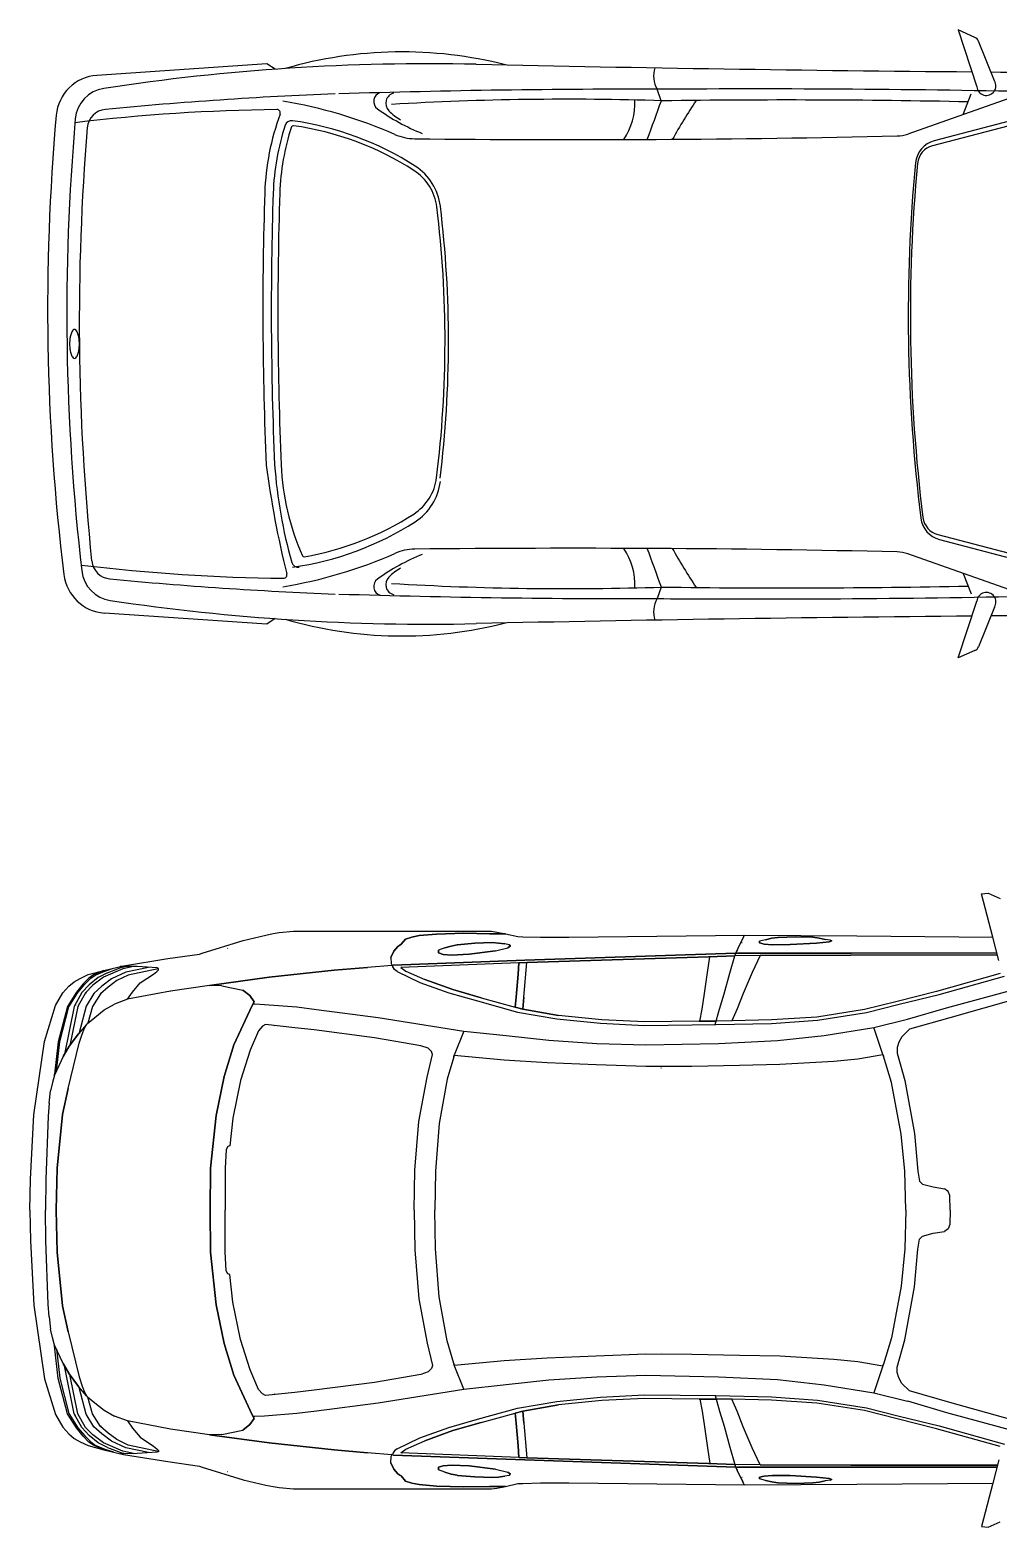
# Model space of a CAD drawing. Header units: inches. Extents: x 6700 to 19616, y -7432 to 2521.
# Drawn here: x 9336 to 12208, y -7432 to -2994 of the extents above; entities that cross this region are included whole.
import ezdxf

# ---------------------------------------------------------------- set-up
doc = ezdxf.new("R2010")
doc.units = ezdxf.units.IN
doc.header["$MEASUREMENT"] = 0
doc.layers.add('freecads.com', color=7, linetype='Continuous')

msp = doc.modelspace()

# ---------------------------------------------------------------- linework, layer by layer
at = {"layer": 'freecads.com'}
for p, q in [((12138.8, -3016.5), (12089, -2994.3)), ((12089, -2994.3), (12144.4, -3163)), ((12196.9, -3144.9), (12149.2, -3027.2)), ((10039, -3094.9), (9534.8, -3128.9)), ((10063.6, -3110.9), (10039, -3094.9)), ((11208.8, -3204.2), (11196.3, -3170)), ((12289.4, -3179.6), (11939.7, -3302.8)), ((12104.1, -3244.9), (12127.8, -3184)), ((12325.1, -3255.8), (12013.1, -3337.3)), ((12330.1, -3241.2), (12018.1, -3322.8)), ((12029, -4490), (12345.4, -4572.8)), ((12034, -4504.5), (12350.4, -4587.3)), ((12289.4, -4670.3), (11939.7, -4547)), ((12104.1, -4605), (12127.8, -4665.9)), ((11208.8, -4645.6), (11196.3, -4679.9)), ((12089, -4855.6), (12144.4, -4686.9)), ((10039, -4755), (9557.2, -4722.5)), ((10063.6, -4739), (10039, -4755)), ((12196.9, -4705), (12149.2, -4822.7)), ((12138.8, -4833.4), (12089, -4855.6))]:
    msp.add_line(p, q, dxfattribs=at)
at = {"layer": 'freecads.com', "ltscale": 0.5}
for p, q in [((12158.7, -5554.7), (12178.1, -5552.7)), ((12191.7, -5683), (12158.7, -5554.7)), ((12178.1, -5552.7), (12213.4, -5568.5)), ((9968.8, -5693.2), (10036.3, -5676.8)), ((10036.3, -5676.8), (10057.6, -5672.7)), ((10057.6, -5672.7), (10075.4, -5669.6)), ((10075.4, -5669.6), (10117.8, -5665.8)), ((10117.8, -5665.8), (10705.4, -5665.8)), ((10469.2, -5683.3), (10490.7, -5678.4)), ((10490.7, -5678.4), (10469.2, -5683.3)), ((10490.7, -5678.4), (10541.7, -5674.1)), ((10541.7, -5674.1), (10490.7, -5678.4)), ((10541.7, -5674.1), (10623.5, -5671.8)), ((10623.5, -5671.8), (10541.7, -5674.1)), ((10623.5, -5671.8), (10699.2, -5672.9)), ((10699.2, -5672.9), (10623.5, -5671.8)), ((10699.2, -5672.9), (10746.4, -5673.2)), ((10746.4, -5673.2), (10699.2, -5672.9)), ((10705.4, -5665.8), (10721.3, -5667.9)), ((10721.3, -5667.9), (10746.4, -5673.2)), ((10746.4, -5673.2), (10783.6, -5681.6)), ((10934.4, -5683.6), (11456.5, -5677.5)), ((11454.3, -5677.5), (11450.7, -5686.8)), ((11456.5, -5677.5), (11788.8, -5679.6)), ((11788.8, -5679.6), (12191.7, -5683)), ((9847.5, -5730.2), (9968.8, -5693.2)), ((9922.8, -5716.8), (9922.6, -5716.1)), ((10415.5, -5724.2), (10427, -5710.9)), ((10427, -5710.9), (10415.5, -5724.2)), ((10427, -5710.9), (10433.5, -5706.6)), ((10433.5, -5706.6), (10427, -5710.9)), ((10433.5, -5706.6), (10437.4, -5704.3)), ((10437.4, -5704.3), (10433.5, -5706.6)), ((10437.4, -5704.3), (10449.8, -5689.2)), ((10449.8, -5689.2), (10437.4, -5704.3)), ((10449.8, -5689.2), (10469.2, -5683.3)), ((10469.2, -5683.3), (10449.8, -5689.2)), ((10567.2, -5715), (10547.9, -5722.2)), ((10547.9, -5722.2), (10548, -5730)), ((10548, -5730), (10547.9, -5722.2)), ((10585.7, -5709.7), (10567.2, -5715)), ((10567.2, -5715), (10585.7, -5709.7)), ((10603.6, -5706), (10585.7, -5709.7)), ((10585.7, -5709.7), (10603.6, -5706)), ((10604.3, -5706), (10603.6, -5706)), ((10655.5, -5701.2), (10604.3, -5706)), ((10604.3, -5706), (10655.5, -5701.2)), ((10638.8, -5733.8), (10716.9, -5723.9)), ((10716.9, -5723.9), (10638.8, -5733.8)), ((10706.7, -5699.2), (10655.5, -5701.2)), ((10655.5, -5701.2), (10706.7, -5699.2)), ((10725.4, -5700.6), (10706.7, -5699.2)), ((10706.7, -5699.2), (10725.4, -5700.6)), ((10716.9, -5723.9), (10753.9, -5715.2)), ((10744.2, -5703.4), (10725.4, -5700.6)), ((10725.4, -5700.6), (10744.2, -5703.4)), ((10757.1, -5705.9), (10744.2, -5703.4)), ((10753.9, -5715.2), (10761.9, -5709.3)), ((10761.9, -5709.3), (10753.9, -5715.2)), ((10761.9, -5709.3), (10757.1, -5705.9)), ((10757.1, -5705.9), (10761.9, -5709.3)), ((10783.6, -5681.6), (10797.6, -5682)), ((10797.6, -5682), (10850.7, -5683.6)), ((10850.7, -5683.6), (10934.4, -5683.6)), ((11433.7, -5721.5), (11430.1, -5730.2)), ((11430.1, -5730.2), (11433.7, -5721.5)), ((11437.2, -5712.1), (11433.7, -5721.5)), ((11446.3, -5695.4), (11437.2, -5712.1)), ((11450.7, -5686.8), (11446.3, -5695.4)), ((11446.3, -5695.4), (11450.7, -5686.8)), ((11448.3, -5700), (11447.8, -5700)), ((11500.2, -5695.3), (11500, -5700.4)), ((11500, -5700.4), (11500.2, -5695.3)), ((11500, -5700.4), (11513.9, -5703.9)), ((11513.9, -5703.9), (11500, -5700.4)), ((11517.8, -5690.8), (11500.2, -5695.3)), ((11513.9, -5703.9), (11538.4, -5705.8)), ((11538.4, -5705.8), (11513.9, -5703.9)), ((11517.8, -5690.8), (11536.6, -5686.6)), ((11536.6, -5686.6), (11517.8, -5690.8)), ((11536.6, -5686.6), (11554.7, -5684)), ((11554.7, -5684), (11536.6, -5686.6)), ((11538.4, -5705.8), (11590.7, -5705.4)), ((11590.7, -5705.4), (11538.4, -5705.8)), ((11555.3, -5684), (11554.7, -5684)), ((11555.3, -5684), (11606.7, -5682.3)), ((11606.7, -5682.3), (11555.3, -5684)), ((11590.7, -5705.4), (11668.9, -5701.1)), ((11668.9, -5701.1), (11590.7, -5705.4)), ((11606.7, -5682.3), (11658, -5683.4)), ((11658, -5683.4), (11606.7, -5682.3)), ((11658, -5683.4), (11676.5, -5685.8)), ((11676.5, -5685.8), (11658, -5683.4)), ((11668.9, -5701.1), (11706.3, -5696.8)), ((11706.3, -5696.8), (11668.9, -5701.1)), ((11676.5, -5685.8), (11695.1, -5689.8)), ((11695.1, -5689.8), (11676.5, -5685.8)), ((11709.6, -5691.9), (11695.1, -5689.8)), ((11696.6, -5697.9), (11696.2, -5697.8)), ((11706.3, -5696.8), (11714.4, -5693.7)), ((11714.4, -5693.7), (11706.3, -5696.8)), ((11714.4, -5693.7), (11709.6, -5691.9)), ((11709.6, -5691.9), (11714.4, -5693.7)), ((12209.8, -5752.3), (12191.7, -5683)), ((9555.6, -5781.5), (9613.6, -5767.9)), ((9613.6, -5767.9), (9744.8, -5746.7)), ((9744.8, -5746.7), (9838.7, -5733.2)), ((9838.7, -5733.2), (9847.5, -5730.2)), ((10410, -5766.7), (10337.2, -5772.7)), ((10406.8, -5743.3), (10415.5, -5724.2)), ((10415.5, -5724.2), (10406.8, -5743.3)), ((10406.8, -5743.3), (10407.9, -5761.7)), ((10407.9, -5761.7), (10411.2, -5769.6)), ((10413.3, -5766.2), (10410, -5766.7)), ((10804.2, -5751.7), (10413.3, -5766.2)), ((10413.3, -5766.2), (10804.2, -5751.7)), ((10786.3, -5759.1), (10436.2, -5772.7)), ((10548, -5730), (10562, -5734.4)), ((10562, -5734.4), (10548, -5730)), ((10562, -5734.4), (10586.6, -5736.5)), ((10586.6, -5736.5), (10562, -5734.4)), ((10586.6, -5736.5), (10638.8, -5733.8)), ((10638.8, -5733.8), (10586.6, -5736.5)), ((10700, -5726.1), (10699.7, -5724.9)), ((10786.3, -5759.1), (10783.9, -5793.3)), ((10783.9, -5793.3), (10786.3, -5759.1)), ((10786.3, -5759.1), (10810.1, -5758.4)), ((10810.1, -5758.4), (10786.3, -5759.1)), ((10800.6, -5861), (10810.1, -5758.4)), ((11430.1, -5730.2), (10804.2, -5751.7)), ((10804.2, -5751.7), (11430.1, -5730.2)), ((10810.1, -5758.4), (11348.4, -5741.2)), ((11348.4, -5741.2), (10810.1, -5758.4)), ((11345.5, -5788), (11352.5, -5741.1)), ((11348.4, -5741.2), (11426.4, -5738.1)), ((11426.4, -5738.1), (11348.4, -5741.2)), ((11412, -5789.5), (11426.4, -5738.1)), ((11430.1, -5730.2), (11426.4, -5738.1)), ((11426.4, -5738.1), (11430.1, -5730.2)), ((11502, -5737.2), (11426.4, -5738.1)), ((11430.1, -5730.2), (11772.8, -5730.6)), ((11772.8, -5730.6), (11434.6, -5730.3)), ((11501.5, -5737.2), (11477.8, -5788)), ((11771.2, -5736.1), (11502, -5737.2)), ((11502, -5737.2), (11771.2, -5736.1)), ((12205.2, -5735.7), (11771.2, -5736.1)), ((11771.2, -5736.1), (12205.2, -5735.7)), ((11772.8, -5730.6), (12203.5, -5730.1)), ((12203.5, -5730.1), (11772.8, -5730.6)), ((9467.8, -5815.4), (9485.1, -5805.6)), ((9485.1, -5805.6), (9509.1, -5794.1)), ((9511.2, -5804.6), (9494.1, -5821.8)), ((9498.8, -5822.7), (9516.5, -5804.8)), ((9509.1, -5794.1), (9555.6, -5781.5)), ((9524.7, -5795), (9511.2, -5804.6)), ((9538.8, -5802.3), (9511.8, -5824)), ((9516.5, -5804.8), (9529.7, -5795.5)), ((9554.1, -5802.2), (9522.9, -5825.9)), ((9552.3, -5782.9), (9524.7, -5795)), ((9529.7, -5795.5), (9558, -5783.7)), ((9566.6, -5788.8), (9538.8, -5802.3)), ((9578.1, -5807.1), (9549.3, -5828.7)), ((9555.6, -5781.5), (9552.3, -5782.9)), ((9611.4, -5777.5), (9554.1, -5802.2)), ((9558, -5783.7), (9584.2, -5775.3)), ((9566.6, -5788.8), (9605.5, -5773.4)), ((9593.6, -5811.8), (9568.1, -5831.1)), ((9620.4, -5787.3), (9578.1, -5807.1)), ((9627.7, -5795.5), (9593.6, -5811.8)), ((9653.8, -5770.4), (9604.2, -5770.2)), ((9605.5, -5773.4), (9618.2, -5770.4)), ((9643.2, -5770.4), (9611.4, -5777.5)), ((9688.3, -5773.5), (9620.4, -5787.3)), ((9697.4, -5780.9), (9627.7, -5795.5)), ((9634.4, -5772.4), (9634.6, -5772.4)), ((9713.1, -5774.3), (9653.8, -5770.4)), ((9663.6, -5818.7), (9702.5, -5792.7)), ((9717.5, -5776.6), (9697.4, -5780.9)), ((9702.5, -5792.7), (9713, -5784.7)), ((9713, -5784.7), (9717.1, -5779.8)), ((9717.5, -5776.2), (9713.1, -5774.3)), ((9717.1, -5779.8), (9717.5, -5776.2)), ((9869, -5826.1), (10045.5, -5801.9)), ((10045.5, -5801.9), (9869, -5826.1)), ((10045.5, -5801.9), (10238.4, -5781.3)), ((10238.4, -5781.3), (10045.5, -5801.9)), ((10238.4, -5781.3), (10337.2, -5772.7)), ((10337.2, -5772.7), (10238.4, -5781.3)), ((10417.8, -5779.1), (10411.2, -5769.6)), ((10425, -5785), (10417.8, -5779.1)), ((10425, -5785), (10417.8, -5779.1)), ((10425, -5785), (10492.7, -5817.1)), ((10436.2, -5772.7), (10451.1, -5784)), ((10451.1, -5784), (10507.7, -5808.3)), ((10590, -5838.4), (10507.7, -5808.3)), ((10507.7, -5808.3), (10590, -5838.4)), ((10510, -5808.1), (10510, -5808.1)), ((10783.9, -5793.3), (10778.1, -5861)), ((10778.1, -5861), (10783.9, -5793.3)), ((11336.9, -5849.7), (11345.5, -5788)), ((11394.9, -5851.3), (11412, -5789.5)), ((11477.8, -5788), (11451.4, -5849.7)), ((12214.1, -5791.3), (12024.7, -5844.3)), ((12032.8, -5853), (12226.4, -5798.8)), ((9411.8, -5886.1), (9433.6, -5848.4)), ((9433.6, -5848.4), (9451.3, -5828.6)), ((9473.9, -5846.4), (9447.2, -5888.4)), ((9451.3, -5828.6), (9467.8, -5815.4)), ((9451.9, -5889.2), (9478.5, -5847.2)), ((9490.3, -5847.6), (9467.2, -5888.8)), ((9494.1, -5821.8), (9473.9, -5846.4)), ((9501.3, -5848.3), (9477.9, -5888.4)), ((9478.5, -5847.2), (9498.8, -5822.7)), ((9511.8, -5824), (9490.3, -5847.6)), ((9522.9, -5825.9), (9501.3, -5848.3)), ((9525.8, -5850.1), (9502.7, -5887.7)), ((9502.9, -5848.6), (9502.8, -5848.7)), ((9502.8, -5848.7), (9502.9, -5848.6)), ((9545.2, -5851.1), (9521.6, -5888.4)), ((9549.3, -5828.7), (9525.8, -5850.1)), ((9528.5, -5850.2), (9528.4, -5850.2)), ((9568.1, -5831.1), (9545.2, -5851.1)), ((9548, -5851.1), (9547.9, -5851.2)), ((9753.5, -5843), (9626, -5867.1)), ((9626, -5867.1), (9640.2, -5846.3)), ((9640.2, -5846.3), (9663.6, -5818.7)), ((9752.7, -5845.3), (9752.7, -5845.2)), ((9869, -5826.1), (9753.5, -5843)), ((9905.2, -5827.3), (9869, -5826.1)), ((9905.2, -5827.3), (9967.8, -5839.8)), ((9988.5, -5856.4), (9967.8, -5839.8)), ((9967.8, -5839.8), (9988.5, -5856.4)), ((10001, -5874.7), (9988.5, -5856.4)), ((9988.5, -5856.4), (10001, -5874.7)), ((10492.7, -5817.1), (10578.6, -5848.1)), ((10578.6, -5848.1), (10663.4, -5872.2)), ((10674.1, -5862.8), (10590, -5838.4)), ((10590, -5838.4), (10674.1, -5862.8)), ((11329.9, -5896.1), (11336.9, -5849.7)), ((11381.1, -5896.6), (11394.9, -5851.3)), ((11451.4, -5849.7), (11433.7, -5895.9)), ((12024.7, -5844.3), (11908.3, -5873.6)), ((11914.3, -5881.6), (12032.8, -5853)), ((12054.3, -5892.5), (12255.5, -5837.9)), ((9379.2, -5992.5), (9411.8, -5886.1)), ((9447.2, -5888.4), (9419.6, -5993)), ((9424.5, -5993.7), (9451.9, -5889.2)), ((9467.2, -5888.8), (9438.5, -6030.2)), ((9477.9, -5888.4), (9454.4, -6004.6)), ((9471.5, -5884.2), (9470.9, -5885.2)), ((9479.6, -5888), (9479.5, -5888.4)), ((9479.5, -5888.4), (9479.6, -5888)), ((9502.7, -5887.7), (9482.7, -5966.6)), ((9521.6, -5888.4), (9507.8, -5938.1)), ((9523.9, -5888.8), (9524, -5888.6)), ((9524, -5888.6), (9523.9, -5888.8)), ((9529, -5920.8), (9556.2, -5898.8)), ((9556.2, -5898.8), (9587.4, -5881.9)), ((9626, -5867.1), (9587.4, -5881.9)), ((9940.9, -6002.6), (9995.8, -5885.8)), ((9995.8, -5885.8), (9940.9, -6002.6)), ((9995.8, -5885.8), (10001, -5874.7)), ((10001, -5874.7), (9995.8, -5885.8)), ((9998.1, -5881), (10003.4, -5881.2)), ((10003.4, -5881.2), (10031.9, -5882.8)), ((10031.9, -5882.8), (10127.9, -5890.1)), ((10127.9, -5890.1), (10185.7, -5897.2)), ((10185.7, -5897.2), (10368.9, -5920.8)), ((10663.4, -5872.2), (10782.5, -5905.4)), ((10674.1, -5862.8), (10775.2, -5890.6)), ((10778.1, -5861), (10775.2, -5890.6)), ((10775.2, -5890.6), (10778.1, -5861)), ((10797.9, -5896.1), (10775.2, -5890.6)), ((10775.2, -5890.6), (10797.9, -5896.1)), ((10797.9, -5896.1), (10800.6, -5861)), ((10800.6, -5861), (10797.9, -5896.1)), ((10903.9, -5915.3), (10797.9, -5896.1)), ((10797.9, -5896.1), (10903.9, -5915.3)), ((11323.2, -5932.3), (11329.9, -5896.1)), ((11368.8, -5942.4), (11381.1, -5896.6)), ((11433.7, -5895.9), (11417.5, -5931.4)), ((11811.3, -5897.9), (11669.9, -5920.4)), ((11908.3, -5873.6), (11811.3, -5897.9)), ((11817.5, -5906.5), (11914.3, -5881.6)), ((11939.1, -5926.5), (12054.3, -5892.5)), ((12266.2, -5865.2), (12064.9, -5921.8)), ((9504.1, -5942.1), (9480.2, -5969.5)), ((9498.4, -5952.6), (9505.9, -5938.7)), ((9507, -5938.7), (9505.9, -5938.7)), ((9507, -5938.7), (9529, -5920.8)), ((10034.5, -5942.4), (10025.7, -5947.2)), ((10121.6, -5951.9), (10034.5, -5942.4)), ((10062.5, -5946.2), (10060.3, -5945.2)), ((10368.9, -5920.8), (10623, -5961.9)), ((10782.5, -5905.4), (10899.2, -5925.3)), ((10899.2, -5925.3), (11028.3, -5937.7)), ((11032, -5928.1), (10903.9, -5915.3)), ((11028.3, -5937.7), (11158.8, -5944.9)), ((11159.1, -5933.9), (11032, -5928.1)), ((11158.8, -5944.9), (11370.5, -5942.4)), ((11320.7, -5932.3), (11159.1, -5933.9)), ((11371.3, -5932.3), (11320.7, -5932.3)), ((11320.7, -5932.3), (11371.3, -5932.3)), ((11370.5, -5942.4), (11535.7, -5939.1)), ((11418.4, -5931.4), (11371.3, -5932.3)), ((11536, -5928.6), (11418.4, -5931.4)), ((11535.7, -5939.1), (11671.6, -5929.2)), ((11669.9, -5920.4), (11536, -5928.6)), ((11671.6, -5929.2), (11817.5, -5906.5)), ((11838.9, -5950.8), (11939, -5926.3)), ((12064.9, -5921.8), (11945.1, -5956.2)), ((9480.2, -5969.5), (9453, -6006.5)), ((9453, -6006.5), (9480.2, -5969.5)), ((9482.5, -5997.8), (9490.9, -5970.4)), ((9490.9, -5970.4), (9498.4, -5952.6)), ((10014.2, -5960.4), (9989, -6018.4)), ((10025.7, -5947.2), (10014.2, -5960.4)), ((10179.1, -5958.1), (10121.6, -5951.9)), ((10357.7, -5981.5), (10179.1, -5958.1)), ((10496, -6004.9), (10357.7, -5981.5)), ((10623, -5961.9), (10594.3, -6032.7)), ((10623, -5961.9), (10748.3, -5975)), ((10748.3, -5975), (10874.8, -5988.9)), ((10874.8, -5988.9), (11018, -5997.9)), ((11378.1, -5997.9), (11552.9, -5989.8)), ((11552.9, -5989.8), (11691.4, -5974.3)), ((11691.4, -5974.3), (11838.9, -5950.8)), ((11866.1, -6030.9), (11838.9, -5950.8)), ((11921.8, -5978.6), (11913.2, -5994.6)), ((11945.1, -5956.2), (11921.8, -5978.6)), ((9347.7, -6210.2), (9379.2, -5992.5)), ((9419.6, -5993), (9409.4, -6089.7)), ((9414.8, -6079.9), (9424.5, -5993.7)), ((9453, -6006.5), (9434.3, -6037.2)), ((9434.3, -6037.2), (9453, -6006.5)), ((9450, -6131.3), (9482.5, -5997.8)), ((9911.8, -6096.3), (9940.9, -6002.6)), ((9940.9, -6002.6), (9911.8, -6096.3)), ((9989, -6018.4), (9960.5, -6108.2)), ((10517.3, -6012.6), (10496, -6004.9)), ((10514.8, -6098.1), (10529.8, -6031.1)), ((10527.1, -6022.4), (10517.3, -6012.6)), ((10529.8, -6031.1), (10527.1, -6022.4)), ((10593.2, -6037.6), (10594.3, -6032.7)), ((10594.3, -6032.7), (10593.2, -6037.6)), ((10594.3, -6032.7), (10743.1, -6046.5)), ((11018, -5997.9), (11162.8, -6002.5)), ((11162.8, -6002.5), (11378.1, -5997.9)), ((11791.2, -6043.5), (11866.1, -6030.9)), ((11867.4, -6035.9), (11866.1, -6030.9)), ((11866.1, -6030.9), (11867.4, -6035.9)), ((11866.3, -6031.2), (11866.3, -6031.2)), ((11913.2, -5994.6), (11908.2, -6010.6)), ((11908.2, -6010.6), (11908.6, -6026.5)), ((11908.6, -6026.5), (11931.4, -6107.6)), ((9434.3, -6037.2), (9409.2, -6092.2)), ((10593.2, -6037.6), (10573.9, -6104.5)), ((10743.1, -6046.5), (10870, -6054.8)), ((10870, -6054.8), (11016, -6060.2)), ((11016, -6060.2), (11162.5, -6065.7)), ((11162.5, -6065.7), (11298.8, -6065.6)), ((11208.1, -6070.8), (11208.1, -6071)), ((11208.1, -6071), (11208.1, -6070.8)), ((11298.8, -6065.6), (11440.8, -6062.6)), ((11440.8, -6062.6), (11560, -6059.9)), ((11560, -6059.9), (11720.2, -6050.7)), ((11720.2, -6050.7), (11791.2, -6043.5)), ((11891.5, -6113.7), (11867.4, -6035.9)), ((9403.1, -6114.2), (9397.6, -6138.8)), ((9409.2, -6092.2), (9403.1, -6114.2)), ((9409.2, -6092.2), (9409.5, -6089.5)), ((9888.1, -6211.6), (9911.8, -6096.3)), ((9911.8, -6096.3), (9888.1, -6211.6)), ((9960.5, -6108.2), (9937.9, -6219.2)), ((10489.2, -6229.3), (10514.8, -6098.1)), ((10573.9, -6104.5), (10549.7, -6235.5)), ((11919.9, -6267), (11891.5, -6113.7)), ((11931.4, -6107.6), (11959.7, -6265)), ((9393.3, -6175.5), (9397.6, -6138.8)), ((9433.2, -6208.7), (9450, -6131.3)), ((9450, -6131.3), (9433.2, -6208.7)), ((9449.4, -6137.9), (9449.4, -6137.9)), ((9337.6, -6400.9), (9347.7, -6210.2)), ((9393.3, -6175.5), (9390.2, -6213.8)), ((9417, -6367.8), (9433.2, -6208.7)), ((9433.2, -6208.7), (9417, -6367.8)), ((9872, -6367.4), (9888.1, -6211.6)), ((9888.1, -6211.6), (9872, -6367.4)), ((9390.2, -6213.8), (9383, -6401.4)), ((9937.9, -6219.2), (9928.9, -6301.3)), ((10478.2, -6374.2), (10489.2, -6229.3)), ((10549.7, -6235.5), (10539.1, -6376.9)), ((11931.4, -6376.9), (11919.9, -6267)), ((11959.7, -6265), (11969.6, -6376.4)), ((9918.2, -6312.5), (9915.3, -6368)), ((9923, -6303.7), (9918.2, -6312.5)), ((9928.9, -6301.3), (9923, -6303.7)), ((9414, -6492.2), (9417, -6367.8)), ((9417, -6367.8), (9414, -6492.2)), ((9870.6, -6492.2), (9872, -6367.4)), ((9872, -6367.4), (9870.6, -6492.2)), ((9915.3, -6368), (9915.3, -6492)), ((10476, -6492), (10478.2, -6374.2)), ((10539.1, -6376.9), (10537.5, -6492)), ((11933.5, -6492), (11931.4, -6376.9)), ((11969.6, -6376.4), (11974.3, -6406.4)), ((9336.2, -6492.1), (9337.6, -6400.9)), ((9383, -6401.4), (9382.6, -6492.2)), ((11974.3, -6406.4), (11983.3, -6414.8)), ((11983.3, -6414.8), (12015.3, -6423.4)), ((12015.3, -6423.4), (12048.4, -6428.8)), ((12059.3, -6436.8), (12048.4, -6428.8)), ((12064.3, -6449.2), (12059.3, -6436.8)), ((12065.1, -6492.2), (12064.3, -6449.2)), ((9336.2, -6492.1), (9337.6, -6583.4)), ((9383, -6582.9), (9382.6, -6492.1)), ((9414, -6492.1), (9417, -6616.5)), ((9417, -6616.5), (9414, -6492.1)), ((9870.6, -6492.1), (9872, -6616.9)), ((9872, -6616.9), (9870.6, -6492.1)), ((9915.3, -6616.3), (9915.3, -6492.3)), ((10476, -6492.3), (10478.2, -6610.1)), ((10539.1, -6607.3), (10537.5, -6492.3)), ((11933.5, -6492.3), (11931.4, -6607.3)), ((12065.1, -6492.1), (12064.3, -6535.1)), ((11983.3, -6569.5), (12015.3, -6560.9)), ((12015.3, -6560.9), (12048.4, -6555.5)), ((12059.3, -6547.5), (12048.4, -6555.5)), ((12064.3, -6535.1), (12059.3, -6547.5)), ((9337.6, -6583.4), (9347.7, -6774.1)), ((9390.2, -6770.5), (9383, -6582.9)), ((10478.2, -6610.1), (10489.2, -6755)), ((10549.7, -6748.8), (10539.1, -6607.3)), ((11931.4, -6607.3), (11919.9, -6717.3)), ((11959.7, -6719.3), (11969.6, -6607.9)), ((11969.6, -6607.9), (11974.3, -6577.9)), ((11974.3, -6577.9), (11983.3, -6569.5)), ((9417, -6616.5), (9433.2, -6775.6)), ((9433.2, -6775.6), (9417, -6616.5)), ((9872, -6616.9), (9888.1, -6772.7)), ((9888.1, -6772.7), (9872, -6616.9)), ((9918.2, -6671.8), (9915.3, -6616.3)), ((9923, -6680.6), (9918.2, -6671.8)), ((9928.9, -6683), (9923, -6680.6)), ((9937.9, -6765.1), (9928.9, -6683)), ((11919.9, -6717.3), (11891.5, -6870.5)), ((11931.4, -6876.7), (11959.7, -6719.3)), ((9347.7, -6774.1), (9379.2, -6991.8)), ((9393.3, -6808.8), (9390.2, -6770.5)), ((9433.2, -6775.6), (9450, -6853)), ((9450, -6853), (9433.2, -6775.6)), ((9888.1, -6772.7), (9911.8, -6887.9)), ((9911.8, -6887.9), (9888.1, -6772.7)), ((9960.5, -6876), (9937.9, -6765.1)), ((10489.2, -6755), (10514.8, -6886.2)), ((10573.9, -6879.8), (10549.7, -6748.8)), ((9393.3, -6808.8), (9397.6, -6845.5)), ((9403.1, -6870.1), (9397.6, -6845.5)), ((9409.2, -6892.1), (9403.1, -6870.1)), ((9449.4, -6846.4), (9449.4, -6846.4)), ((9450, -6853), (9482.5, -6986.5)), ((9989, -6965.8), (9960.5, -6876)), ((11891.5, -6870.5), (11867.4, -6948.4)), ((11908.6, -6957.8), (11931.4, -6876.7)), ((9434.3, -6947.1), (9409.2, -6892.1)), ((9409.2, -6892.1), (9409.5, -6894.8)), ((9419.6, -6991.3), (9409.4, -6894.6)), ((9414.8, -6904.4), (9424.5, -6990.6)), ((9911.8, -6887.9), (9940.9, -6981.6)), ((9940.9, -6981.6), (9911.8, -6887.9)), ((10514.8, -6886.2), (10529.8, -6953.2)), ((10593.2, -6946.7), (10573.9, -6879.8)), ((11016, -6924), (11162.5, -6918.6)), ((11162.5, -6918.6), (11298.8, -6918.7)), ((11208.1, -6913.5), (11208.1, -6913.3)), ((11208.1, -6913.3), (11208.1, -6913.5)), ((11298.8, -6918.7), (11440.8, -6921.7)), ((11440.8, -6921.7), (11560, -6924.4)), ((9453, -6977.7), (9434.3, -6947.1)), ((9434.3, -6947.1), (9453, -6977.7)), ((9467.2, -7095.5), (9438.5, -6954.1)), ((10014.2, -7023.9), (9989, -6965.8)), ((10527.1, -6961.9), (10517.3, -6971.7)), ((10529.8, -6953.2), (10527.1, -6961.9)), ((10593.2, -6946.7), (10594.3, -6951.6)), ((10594.3, -6951.6), (10593.2, -6946.7)), ((10594.3, -6951.6), (10743.1, -6937.8)), ((10623, -7022.4), (10594.3, -6951.6)), ((10743.1, -6937.8), (10870, -6929.5)), ((10870, -6929.5), (11016, -6924)), ((11560, -6924.4), (11720.2, -6933.6)), ((11720.2, -6933.6), (11791.2, -6940.8)), ((11791.2, -6940.8), (11866.1, -6953.3)), ((11866.1, -6953.3), (11838.9, -7033.5)), ((11867.4, -6948.4), (11866.1, -6953.3)), ((11866.1, -6953.3), (11867.4, -6948.4)), ((11866.3, -6953.1), (11866.3, -6953.1)), ((11908.2, -6973.7), (11908.6, -6957.8)), ((9379.2, -6991.8), (9411.8, -7098.2)), ((9447.2, -7095.9), (9419.6, -6991.3)), ((9424.5, -6990.6), (9451.9, -7095.1)), ((9480.2, -7014.8), (9453, -6977.7)), ((9453, -6977.7), (9480.2, -7014.8)), ((9477.9, -7095.9), (9454.4, -6979.7)), ((9482.5, -6986.5), (9490.9, -7013.9)), ((9940.9, -6981.6), (9995.8, -7098.5)), ((9995.8, -7098.5), (9940.9, -6981.6)), ((10357.7, -7002.8), (10179.1, -7026.2)), ((10496, -6979.4), (10357.7, -7002.8)), ((10517.3, -6971.7), (10496, -6979.4)), ((10623, -7022.4), (10748.3, -7009.3)), ((10748.3, -7009.3), (10874.8, -6995.4)), ((10874.8, -6995.4), (11018, -6986.3)), ((11018, -6986.3), (11162.8, -6981.8)), ((11162.8, -6981.8), (11378.1, -6986.3)), ((11378.1, -6986.3), (11552.9, -6994.5)), ((11552.9, -6994.5), (11691.4, -7010)), ((11691.4, -7010), (11838.9, -7033.5)), ((11913.2, -6989.7), (11908.2, -6973.7)), ((11921.8, -7005.7), (11913.2, -6989.7)), ((11945.1, -7028.1), (11921.8, -7005.7)), ((9504.1, -7042.2), (9480.2, -7014.8)), ((9502.7, -7096.6), (9482.7, -7017.7)), ((9490.9, -7013.9), (9498.4, -7031.7)), ((9498.4, -7031.7), (9505.9, -7045.6)), ((9507, -7045.6), (9505.9, -7045.6)), ((9507, -7045.6), (9529, -7063.5)), ((9521.6, -7095.9), (9507.8, -7046.2)), ((10025.7, -7037.1), (10014.2, -7023.9)), ((10034.5, -7041.9), (10025.7, -7037.1)), ((10121.6, -7032.4), (10034.5, -7041.9)), ((10062.5, -7038.1), (10060.3, -7039.1)), ((10179.1, -7026.2), (10121.6, -7032.4)), ((10368.9, -7063.4), (10623, -7022.4)), ((10899.2, -7059), (11028.3, -7046.6)), ((11028.3, -7046.6), (11158.8, -7039.4)), ((11159.1, -7050.4), (11032, -7056.2)), ((11158.8, -7039.4), (11370.5, -7041.9)), ((11320.7, -7052), (11159.1, -7050.4)), ((11371.3, -7052), (11320.7, -7052)), ((11320.7, -7052), (11371.3, -7052)), ((11323.2, -7052), (11329.9, -7088.2)), ((11368.8, -7041.9), (11381.1, -7087.7)), ((11370.5, -7041.9), (11535.7, -7045.2)), ((11418.4, -7052.9), (11371.3, -7052)), ((11433.7, -7088.4), (11417.5, -7052.9)), ((11536, -7055.6), (11418.4, -7052.9)), ((11535.7, -7045.2), (11671.6, -7055.1)), ((11671.6, -7055.1), (11817.5, -7077.7)), ((11838.9, -7033.5), (11939, -7058)), ((12064.9, -7062.5), (11945.1, -7028.1)), ((9411.8, -7098.2), (9433.6, -7135.9)), ((9473.9, -7137.9), (9447.2, -7095.9)), ((9451.9, -7095.1), (9478.5, -7137.1)), ((9490.3, -7136.7), (9467.2, -7095.5)), ((9471.5, -7100.1), (9470.9, -7099.1)), ((9501.3, -7136), (9477.9, -7095.9)), ((9479.6, -7096.3), (9479.5, -7095.9)), ((9479.5, -7095.9), (9479.6, -7096.3)), ((9525.8, -7134.2), (9502.7, -7096.6)), ((9545.2, -7133.2), (9521.6, -7095.9)), ((9523.9, -7095.5), (9524, -7095.7)), ((9524, -7095.7), (9523.9, -7095.5)), ((9529, -7063.5), (9556.2, -7085.5)), ((9556.2, -7085.5), (9587.4, -7102.4)), ((9995.8, -7098.5), (10001, -7109.6)), ((10001, -7109.6), (9995.8, -7098.5)), ((10031.9, -7101.5), (10127.9, -7094.2)), ((10127.9, -7094.2), (10185.7, -7087.1)), ((10185.7, -7087.1), (10368.9, -7063.4)), ((10663.4, -7112.1), (10782.5, -7078.9)), ((10674.1, -7121.5), (10775.2, -7093.7)), ((10797.9, -7088.2), (10775.2, -7093.7)), ((10775.2, -7093.7), (10797.9, -7088.2)), ((10778.1, -7123.3), (10775.2, -7093.7)), ((10775.2, -7093.7), (10778.1, -7123.3)), ((10782.5, -7078.9), (10899.2, -7059)), ((10903.9, -7068.9), (10797.9, -7088.2)), ((10797.9, -7088.2), (10903.9, -7068.9)), ((10797.9, -7088.2), (10800.6, -7123.3)), ((10800.6, -7123.3), (10797.9, -7088.2)), ((11032, -7056.2), (10903.9, -7068.9)), ((11329.9, -7088.2), (11336.9, -7134.5)), ((11381.1, -7087.7), (11394.9, -7133)), ((11451.4, -7134.5), (11433.7, -7088.4)), ((11669.9, -7063.9), (11536, -7055.6)), ((11811.3, -7086.4), (11669.9, -7063.9)), ((11908.3, -7110.7), (11811.3, -7086.4)), ((11817.5, -7077.7), (11914.3, -7102.7)), ((11939.1, -7057.8), (12054.3, -7091.8)), ((12054.3, -7091.8), (12255.5, -7146.4)), ((12266.2, -7119.1), (12064.9, -7062.5)), ((9433.6, -7135.9), (9451.3, -7155.7)), ((9494.1, -7162.5), (9473.9, -7137.9)), ((9478.5, -7137.1), (9498.8, -7161.6)), ((9511.8, -7160.3), (9490.3, -7136.7)), ((9522.9, -7158.4), (9501.3, -7136)), ((9502.9, -7135.7), (9502.8, -7135.6)), ((9502.8, -7135.6), (9502.9, -7135.7)), ((9549.3, -7155.6), (9525.8, -7134.2)), ((9528.5, -7134.1), (9528.4, -7134.1)), ((9568.1, -7153.2), (9545.2, -7133.2)), ((9548, -7133.2), (9547.9, -7133.1)), ((9626, -7117.2), (9587.4, -7102.4)), ((9753.5, -7141.3), (9626, -7117.2)), ((9626, -7117.2), (9640.2, -7138)), ((9640.2, -7138), (9663.6, -7165.6)), ((9752.7, -7139), (9752.7, -7139)), ((9869, -7158.2), (9753.5, -7141.3)), ((9988.5, -7127.9), (9967.8, -7144.5)), ((9967.8, -7144.5), (9988.5, -7127.9)), ((10001, -7109.6), (9988.5, -7127.9)), ((9988.5, -7127.9), (10001, -7109.6)), ((9998.1, -7103.3), (10003.4, -7103.1)), ((10003.4, -7103.1), (10031.9, -7101.5)), ((10492.7, -7167.1), (10578.6, -7136.2)), ((10578.6, -7136.2), (10663.4, -7112.1)), ((10674.1, -7121.5), (10590, -7145.8)), ((10590, -7145.8), (10674.1, -7121.5)), ((10783.9, -7191), (10778.1, -7123.3)), ((10778.1, -7123.3), (10783.9, -7191)), ((10800.6, -7123.3), (10810.1, -7225.9)), ((11336.9, -7134.5), (11345.5, -7196.3)), ((11394.9, -7133), (11412, -7194.8)), ((11477.8, -7196.3), (11451.4, -7134.5)), ((12024.7, -7140), (11908.3, -7110.7)), ((11914.3, -7102.7), (12032.8, -7131.2)), ((12214.1, -7193), (12024.7, -7140)), ((12032.8, -7131.2), (12226.4, -7185.5)), ((9451.3, -7155.7), (9467.8, -7168.9)), ((9467.8, -7168.9), (9485.1, -7178.7)), ((9485.1, -7178.7), (9509.1, -7190.2)), ((9511.2, -7179.6), (9494.1, -7162.5)), ((9498.8, -7161.6), (9516.5, -7179.4)), ((9524.7, -7189.3), (9511.2, -7179.6)), ((9538.8, -7182), (9511.8, -7160.3)), ((9516.5, -7179.4), (9529.7, -7188.8)), ((9554.1, -7182.1), (9522.9, -7158.4)), ((9566.6, -7195.5), (9538.8, -7182)), ((9578.1, -7177.2), (9549.3, -7155.6)), ((9611.4, -7206.8), (9554.1, -7182.1)), ((9593.6, -7172.5), (9568.1, -7153.2)), ((9620.4, -7197), (9578.1, -7177.2)), ((9627.7, -7188.8), (9593.6, -7172.5)), ((9663.6, -7165.6), (9702.5, -7191.6)), ((9905.2, -7157), (9869, -7158.2)), ((9869, -7158.2), (10045.5, -7182.4)), ((10045.5, -7182.4), (9869, -7158.2)), ((9905.2, -7157), (9967.8, -7144.5)), ((10045.5, -7182.4), (10238.4, -7203)), ((10238.4, -7203), (10045.5, -7182.4)), ((10425, -7199.3), (10492.7, -7167.1)), ((10451.1, -7200.3), (10507.7, -7176)), ((10590, -7145.8), (10507.7, -7176)), ((10507.7, -7176), (10590, -7145.8)), ((10510, -7176.2), (10510, -7176.2)), ((9509.1, -7190.2), (9555.6, -7202.8)), ((9552.3, -7201.4), (9524.7, -7189.3)), ((9529.7, -7188.8), (9558, -7200.5)), ((9555.6, -7202.8), (9552.3, -7201.4)), ((9555.6, -7202.8), (9613.6, -7216.3)), ((9558, -7200.5), (9584.2, -7209)), ((9566.6, -7195.5), (9605.5, -7210.9)), ((9653.8, -7213.9), (9604.2, -7214.1)), ((9605.5, -7210.9), (9618.2, -7213.9)), ((9643.2, -7213.9), (9611.4, -7206.8)), ((9613.6, -7216.3), (9744.8, -7237.6)), ((9688.3, -7210.8), (9620.4, -7197)), ((9697.4, -7203.4), (9627.7, -7188.8)), ((9634.4, -7211.9), (9634.6, -7211.9)), ((9713.1, -7210), (9653.8, -7213.9)), ((9717.5, -7207.7), (9697.4, -7203.4)), ((9702.5, -7191.6), (9713, -7199.6)), ((9713, -7199.6), (9717.1, -7204.5)), ((9717.5, -7208.1), (9713.1, -7210)), ((9717.1, -7204.5), (9717.5, -7208.1)), ((10238.4, -7203), (10337.2, -7211.6)), ((10337.2, -7211.6), (10238.4, -7203)), ((10410, -7217.6), (10337.2, -7211.6)), ((10406.8, -7241), (10407.9, -7222.6)), ((10407.9, -7222.6), (10411.2, -7214.7)), ((10413.3, -7218.1), (10410, -7217.6)), ((10417.8, -7205.2), (10411.2, -7214.7)), ((10804.2, -7232.6), (10413.3, -7218.1)), ((10413.3, -7218.1), (10804.2, -7232.6)), ((10425, -7199.3), (10417.8, -7205.2)), ((10425, -7199.3), (10417.8, -7205.2)), ((10436.2, -7211.6), (10451.1, -7200.3)), ((10786.3, -7225.1), (10436.2, -7211.6)), ((10786.3, -7225.1), (10783.9, -7191)), ((10783.9, -7191), (10786.3, -7225.1)), ((10786.3, -7225.1), (10810.1, -7225.9)), ((10810.1, -7225.9), (10786.3, -7225.1)), ((11430.1, -7254), (10804.2, -7232.6)), ((10804.2, -7232.6), (11430.1, -7254)), ((10810.1, -7225.9), (11348.4, -7243.1)), ((11348.4, -7243.1), (10810.1, -7225.9)), ((11345.5, -7196.3), (11352.5, -7243.2)), ((11412, -7194.8), (11426.4, -7246.2)), ((11501.5, -7247.1), (11477.8, -7196.3)), ((12209.8, -7232), (12191.7, -7301.3)), ((9744.8, -7237.6), (9838.7, -7251.1)), ((9838.7, -7251.1), (9847.5, -7254.1)), ((9847.5, -7254.1), (9968.8, -7291.1)), ((9922.8, -7267.5), (9922.6, -7268.2)), ((10406.8, -7241), (10415.5, -7260.1)), ((10415.5, -7260.1), (10406.8, -7241)), ((10415.5, -7260.1), (10427, -7273.4)), ((10427, -7273.4), (10415.5, -7260.1)), ((10427, -7273.4), (10433.5, -7277.7)), ((10433.5, -7277.7), (10427, -7273.4)), ((10547.9, -7262), (10548, -7254.3)), ((10548, -7254.3), (10547.9, -7262)), ((10567.2, -7269.3), (10547.9, -7262)), ((10548, -7254.3), (10562, -7249.9)), ((10562, -7249.9), (10548, -7254.3)), ((10562, -7249.9), (10586.6, -7247.8)), ((10586.6, -7247.8), (10562, -7249.9)), ((10585.7, -7274.6), (10567.2, -7269.3)), ((10567.2, -7269.3), (10585.7, -7274.6)), ((10603.6, -7278.2), (10585.7, -7274.6)), ((10585.7, -7274.6), (10603.6, -7278.2)), ((10586.6, -7247.8), (10638.8, -7250.5)), ((10638.8, -7250.5), (10586.6, -7247.8)), ((10638.8, -7250.5), (10716.9, -7260.4)), ((10716.9, -7260.4), (10638.8, -7250.5)), ((10700, -7258.2), (10699.7, -7259.4)), ((10716.9, -7260.4), (10753.9, -7269.1)), ((10753.9, -7269.1), (10761.9, -7275)), ((10761.9, -7275), (10753.9, -7269.1)), ((10761.9, -7275), (10757.1, -7278.4)), ((10757.1, -7278.4), (10761.9, -7275)), ((11348.4, -7243.1), (11426.4, -7246.2)), ((11426.4, -7246.2), (11348.4, -7243.1)), ((11430.1, -7254), (11426.4, -7246.2)), ((11426.4, -7246.2), (11430.1, -7254)), ((11502, -7247.1), (11426.4, -7246.2)), ((11430.1, -7254), (11772.8, -7253.7)), ((11433.7, -7262.8), (11430.1, -7254)), ((11430.1, -7254), (11433.7, -7262.8)), ((11437.2, -7272.2), (11433.7, -7262.8)), ((11772.8, -7253.7), (11434.6, -7254)), ((11446.3, -7288.9), (11437.2, -7272.2)), ((11771.2, -7248.2), (11502, -7247.1)), ((11502, -7247.1), (11771.2, -7248.2)), ((12205.2, -7248.6), (11771.2, -7248.2)), ((11771.2, -7248.2), (12205.2, -7248.6)), ((11772.8, -7253.7), (12203.5, -7254.2)), ((12203.5, -7254.2), (11772.8, -7253.7)), ((9968.8, -7291.1), (10036.3, -7307.5)), ((10036.3, -7307.5), (10057.6, -7311.6)), ((10057.6, -7311.6), (10075.4, -7314.7)), ((10075.4, -7314.7), (10117.8, -7318.5)), ((10117.8, -7318.5), (10705.4, -7318.5)), ((10433.5, -7277.7), (10437.4, -7280)), ((10437.4, -7280), (10433.5, -7277.7)), ((10437.4, -7280), (10449.8, -7295.1)), ((10449.8, -7295.1), (10437.4, -7280)), ((10449.8, -7295.1), (10469.2, -7301)), ((10469.2, -7301), (10449.8, -7295.1)), ((10469.2, -7301), (10490.7, -7305.9)), ((10490.7, -7305.9), (10469.2, -7301)), ((10490.7, -7305.9), (10541.7, -7310.2)), ((10541.7, -7310.2), (10490.7, -7305.9)), ((10541.7, -7310.2), (10623.5, -7312.4)), ((10623.5, -7312.4), (10541.7, -7310.2)), ((10604.3, -7278.3), (10603.6, -7278.2)), ((10655.5, -7283.1), (10604.3, -7278.3)), ((10604.3, -7278.3), (10655.5, -7283.1)), ((10623.5, -7312.4), (10699.2, -7311.4)), ((10699.2, -7311.4), (10623.5, -7312.4)), ((10706.7, -7285.1), (10655.5, -7283.1)), ((10655.5, -7283.1), (10706.7, -7285.1)), ((10699.2, -7311.4), (10746.4, -7311.1)), ((10746.4, -7311.1), (10699.2, -7311.4)), ((10705.4, -7318.5), (10721.3, -7316.3)), ((10725.4, -7283.7), (10706.7, -7285.1)), ((10706.7, -7285.1), (10725.4, -7283.7)), ((10721.3, -7316.3), (10746.4, -7311.1)), ((10744.2, -7280.9), (10725.4, -7283.7)), ((10725.4, -7283.7), (10744.2, -7280.9)), ((10757.1, -7278.4), (10744.2, -7280.9)), ((10746.4, -7311.1), (10783.6, -7302.6)), ((10783.6, -7302.6), (10797.6, -7302.3)), ((10797.6, -7302.3), (10850.7, -7300.7)), ((10850.7, -7300.7), (10934.4, -7300.7)), ((10934.4, -7300.7), (11456.5, -7306.8)), ((11450.7, -7297.5), (11446.3, -7288.9)), ((11446.3, -7288.9), (11450.7, -7297.5)), ((11448.3, -7284.3), (11447.8, -7284.3)), ((11454.3, -7306.8), (11450.7, -7297.5)), ((11456.5, -7306.8), (11788.8, -7304.7)), ((11500, -7283.9), (11513.9, -7280.4)), ((11513.9, -7280.4), (11500, -7283.9)), ((11500.2, -7289), (11500, -7283.9)), ((11500, -7283.9), (11500.2, -7289)), ((11517.8, -7293.5), (11500.2, -7289)), ((11513.9, -7280.4), (11538.4, -7278.5)), ((11538.4, -7278.5), (11513.9, -7280.4)), ((11517.8, -7293.5), (11536.6, -7297.7)), ((11536.6, -7297.7), (11517.8, -7293.5)), ((11536.6, -7297.7), (11554.7, -7300.3)), ((11554.7, -7300.3), (11536.6, -7297.7)), ((11538.4, -7278.5), (11590.7, -7278.9)), ((11590.7, -7278.9), (11538.4, -7278.5)), ((11555.3, -7300.3), (11554.7, -7300.3)), ((11555.3, -7300.3), (11606.7, -7302)), ((11606.7, -7302), (11555.3, -7300.3)), ((11590.7, -7278.9), (11668.9, -7283.2)), ((11668.9, -7283.2), (11590.7, -7278.9)), ((11606.7, -7302), (11658, -7300.9)), ((11658, -7300.9), (11606.7, -7302)), ((11658, -7300.9), (11676.5, -7298.5)), ((11676.5, -7298.5), (11658, -7300.9)), ((11668.9, -7283.2), (11706.3, -7287.5)), ((11706.3, -7287.5), (11668.9, -7283.2)), ((11676.5, -7298.5), (11695.1, -7294.5)), ((11695.1, -7294.5), (11676.5, -7298.5)), ((11709.6, -7292.4), (11695.1, -7294.5)), ((11696.6, -7286.4), (11696.2, -7286.5)), ((11706.3, -7287.5), (11714.4, -7290.5)), ((11714.4, -7290.5), (11706.3, -7287.5)), ((11714.4, -7290.5), (11709.6, -7292.4)), ((11709.6, -7292.4), (11714.4, -7290.5)), ((11788.8, -7304.7), (12191.7, -7301.3)), ((12191.7, -7301.3), (12158.7, -7429.6)), ((12158.7, -7429.6), (12178.1, -7431.5)), ((12178.1, -7431.5), (12213.4, -7415.8))]:
    msp.add_line(p, q, dxfattribs=at)
at = {"layer": 'freecads.com'}
for centre, radius, start, end in [((12130.7, -3034.7), 20, 22.0627, 66.0066), ((10440, -4304.1), 1244.7, 75.7211, 106.1911), ((10520.8, -9511.5), 6417, 88.75617, 98.65355), ((13094.7, 109034.3), 112156.8, 268.756169, 269.507024), ((9543.6, -3258.6), 130, 93.8626, 174.9145), ((11264.2, -3130.9), 78.4, 161.733, 209.9766), ((12172.7, -3159.9), 28.4, 186.2474, 31.7563), ((13094.7, 109034.3), 112156.8, 269.535922, 269.993239), ((9570.4, -3266.5), 100, 98.6536, 175.0117), ((10729.4, -15475.4), 12301.4, 92.27406, 95.45337), ((11136.4, -31727.5), 28557.5, 89.83888, 91.77336), ((10382.7, -3206.1), 27.1, 106.8433, 234.2577), ((10422.7, -3211.9), 31.1, 104.3592, 224.3601), ((11490.4, -43019.9), 39850.8, 88.76059, 90.41787), ((10128.6, -8753.7), 5523.7, 90.6212, 96.8507), ((9566, -3289.4), 60, 95.4534, 175.2675), ((10068.8, -3240.3), 10, 339.7257, 90.6212), ((9863.9, -4566.2), 1378.7, 66.2725, 80.7207), ((10731.6, -2721.3), 624.4, 234.2577, 248.2255), ((10514.1, -3122.5), 158.9, 224.3601, 240.4248), ((10928.2, -11952.4), 8752.7, 88.14598, 93.40357), ((10947.6, -3214.1), 182.7, 324.9681, 3.7804), ((6260, -1455.3), 5248.8, 339.2061, 340.5361), ((11573, -30119.6), 26917.7, 88.8384, 90.76976), ((12839.1, -4218.2), 1833.5, 146.386, 150.6332), ((15852.6, -3820.1), 6463.9, 174.91448, 187.00714), ((16065.5, -3833.4), 6619.8, 175.01172, 186.63136), ((10774.3, -3500.9), 742, 159.7257, 178.1562), ((10774.3, -3500.9), 717, 161.8043, 178.1562), ((10778.8, -3500.9), 702, 161.8043, 178.1562), ((10112.1, -3283.3), 20, 82.082, 161.8043), ((10116.7, -3283.3), 5, 82.082, 161.8043), ((9990.4, -4158.5), 903.7, 57.2892, 82.082), ((9995, -4158.5), 888.7, 57.2892, 82.082), ((16408.8, -3855.9), 6926.2, 175.26753, 185.9002), ((10479.1, -3166.7), 150, 246.2725, 269.3789), ((10945.5, 39861.4), 43180.7, 269.37894, 271.27813), ((11906.4, -3208.5), 100, 271.2781, 289.4134), ((12037.1, -3395.4), 75, 104.6565, 174.6053), ((12028.3, -3395.4), 60, 104.6565, 174.6053), ((10394.2, -3537), 150, 6.9594, 57.2892), ((10389.6, -3537), 165, 6.9594, 57.2892), ((16762.6, -3841.6), 4821.5, 174.6053, 187.1447), ((16753.8, -3841.6), 4806.5, 174.6053, 187.1447), ((20810.9, -3824), 10783.9, 178.15624, 182.44846), ((20810.9, -3824), 10758.9, 178.15624, 182.44846), ((20815.5, -3824), 10743.9, 178.15624, 182.44846), ((7282.9, -3916.8), 3284.4, 352.9249, 6.9594), ((7278.3, -3916.8), 3299.4, 352.9249, 6.9594), ((9524.8, -3917.1), 70.4, 161.2905, 172.0146), ((9489.9, -3905.3), 33.5, 140.7301, 161.2905), ((9468.4, -3887.7), 5.82, 90, 140.7301), ((9469.1, -3886.5), 4.62, 39.2699, 98.2385), ((9445.4, -3905.8), 35.1, 18.7095, 39.2699), ((9412, -3917.1), 70.4, 7.9854, 18.7095), ((9580.7, -3924.9), 126.9, 172.0146, 180), ((9580.7, -3924.9), 126.9, 180, 187.9854), ((9524.8, -3932.8), 70.4, 187.9854, 198.7095), ((9412, -3932.8), 70.4, 341.2905, 352.0146), ((9356.1, -3924.9), 126.9, 0, 7.9854), ((9356.1, -3924.9), 126.9, 352.0146, 0), ((9489.9, -3944.6), 33.5, 198.7095, 219.2699), ((9468.4, -3962.2), 5.82, 219.2699, 270), ((9468.4, -3962.2), 5.82, 270, 320.7301), ((9446.9, -3944.6), 33.5, 320.7301, 341.2905), ((12996, -3891.1), 2985.1, 187.5769, 193.8585), ((11544.2, -4172.7), 1486.5, 184.2804, 195.6178), ((10827.2, -4251.1), 746.4, 182.4485, 203.8538), ((10393.4, -4302.8), 150, 302.6395, 352.9249), ((10389.6, -4312.9), 165, 302.7108, 353.0406), ((9995, -3680.8), 888.7, 280.0455, 302.6395), ((9990.4, -3691.4), 903.7, 277.918, 302.7108), ((12053, -4432), 75, 187.1447, 255.3435), ((12044.2, -4432), 60, 187.1447, 255.3435), ((9579, -4561.7), 60, 185.9002, 264.6076), ((9863.9, -3283.7), 1378.7, 279.2793, 293.7275), ((10149.1, -4550.9), 5, 203.8538, 280.0455), ((10731.6, -5128.6), 624.4, 111.7745, 125.7423), ((10479.1, -4683.2), 150, 90.6211, 113.7275), ((10945.5, -47711.3), 43180.7, 88.72187, 90.62106), ((10947.6, -4635.8), 182.7, 356.2196, 35.0319), ((6260, -6394.6), 5248.8, 19.4639, 20.7939), ((12839.1, -3631.7), 1833.5, 209.3668, 213.614), ((11906.4, -4641.4), 100, 70.5866, 88.7219), ((9566, -4592.8), 130, 187.0071, 266.1374), ((10148.1, 903.8), 5523.7, 263.1493, 269.3788), ((9589.3, -4586.3), 100, 186.6314, 261.52), ((10088.4, -4609.6), 10, 269.3788, 20.2743), ((10131.6, -4566.6), 20, 198.1957, 277.918), ((10514.1, -4727.4), 158.9, 119.5752, 135.6399), ((10729.4, 7625.5), 12301.4, 264.60759, 267.72594), ((10382.7, -4643.8), 27.1, 125.7423, 253.1567), ((10422.7, -4638), 31.1, 135.6399, 255.6408), ((10928.2, 4102.5), 8752.7, 266.59643, 271.85402), ((11573, 22269.7), 26917.7, 269.23024, 271.1616), ((10520.8, 1661.6), 6417, 261.52004, 271.24383), ((11136.4, 23877.6), 28557.5, 268.22664, 270.16112), ((11264.2, -4719), 78.4, 150.0234, 198.267), ((11490.4, 35170), 39850.8, 269.58213, 271.23941), ((12172.7, -4690), 28.4, 328.2437, 173.7526), ((10440, -3545.7), 1244.7, 253.8089, 284.2789), ((13094.7, -116884.2), 112156.8, 90.492976, 91.243831), ((13094.7, -116884.2), 112156.8, 90.006761, 90.464078), ((12130.7, -4815.2), 20, 293.9934, 337.9373)]:
    msp.add_arc(centre, radius, start, end, dxfattribs=at)

doc.saveas('drawing.dxf')
